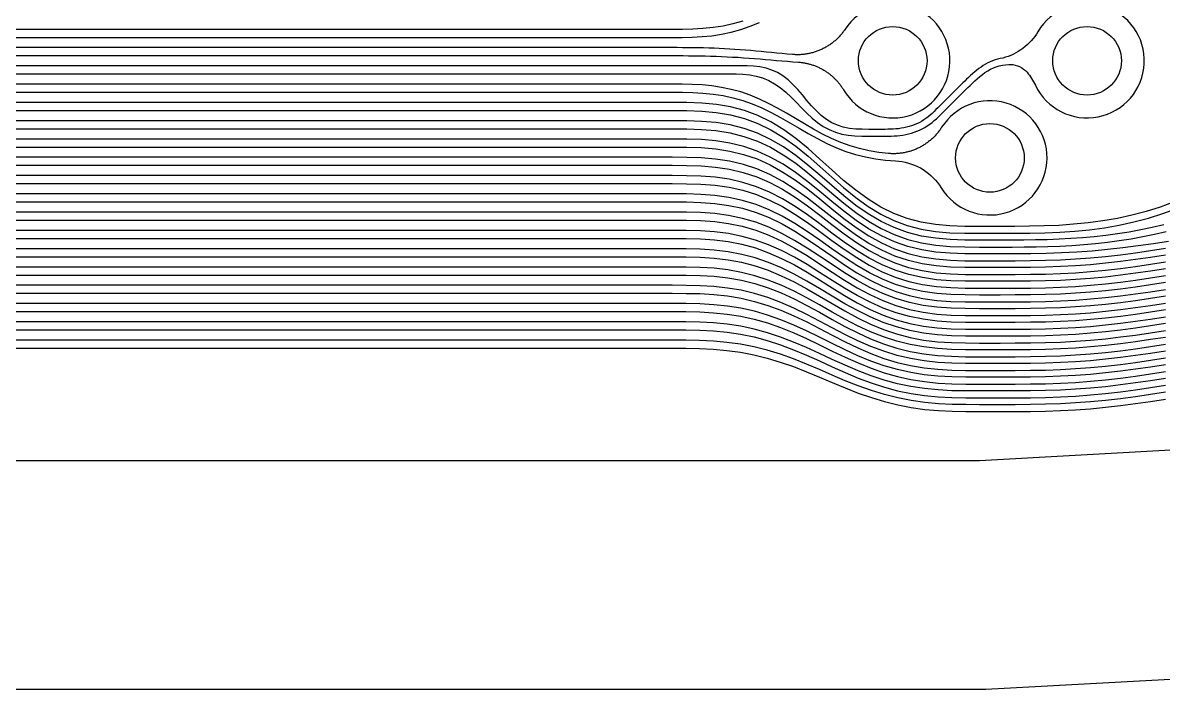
# Model space of a CAD drawing. Header units: millimetres. Extents: x 0 to 20, y 0 to 10.
# Drawn here: x 17.4838 to 17.9826, y 4.8 to 5.0916 of the extents above; entities that cross this region are included whole.
import ezdxf

# ---------------------------------------------------------------- set-up
doc = ezdxf.new("R2010")
doc.units = ezdxf.units.MM
doc.header["$MEASUREMENT"] = 0
for name, color, linetype in [('Etch Layer 1', 10, 'Continuous'), ('Etch Layer 2', 112, 'Continuous'), ('Metal Layer 1', 52, 'Continuous')]:
    doc.layers.add(name, color=color, linetype=linetype)

msp = doc.modelspace()

# ---------------------------------------------------------------- linework, layer by layer
at = {"layer": 'Etch Layer 1'}
for points in [[(12.39068, 4.8), (17.90504, 4.8), (19.07046, 4.86404), (19.28142, 5.075), (19.07046, 5.28596), (17.90504, 5.35), (12.39068, 5.35)], [(12.39, 5.25), (17.90229, 5.25), (19.02679, 5.18821), (19.14, 5.075), (19.02679, 4.96179), (17.90229, 4.9), (12.39, 4.9)]]:
    msp.add_lwpolyline(points, dxfattribs=at)
at = {"layer": 'Etch Layer 2'}
for points in [[(12.39068, 4.8), (17.90504, 4.8), (19.07046, 4.86404), (19.28142, 5.075), (19.07046, 5.28596), (17.90504, 5.35), (12.39068, 5.35)], [(12.39, 5.25), (17.90229, 5.25), (19.02679, 5.18821), (19.14, 5.075), (19.02679, 4.96179), (17.90229, 4.9), (12.39, 4.9)]]:
    msp.add_lwpolyline(points, dxfattribs=at)
for centre in [(17.86429, 5.075), (17.94929, 5.075), (17.90679, 5.0325)]:
    msp.add_circle(centre, 0.015, dxfattribs=at)
at = {"layer": 'Metal Layer 1'}
for points in [[(12.3865, 5.07725), (17.76779, 5.07725), (17.7702, 5.07725), (17.7726, 5.07724), (17.77501, 5.07723), (17.77742, 5.07721), (17.77982, 5.07718), (17.78223, 5.07713), (17.78463, 5.07707), (17.78704, 5.07699), (17.78944, 5.0769), (17.79184, 5.07678), (17.79425, 5.07665), (17.79665, 5.07651), (17.79905, 5.07635), (17.80145, 5.07617), (17.80385, 5.07598), (17.80625, 5.07579), (17.80865, 5.07558), (17.81105, 5.07537), (17.81345, 5.07517), (17.81586, 5.07496), (17.81826, 5.07476), (17.82066, 5.07458), (17.82306, 5.0744), (17.82343, 5.07437), (17.82381, 5.07434), (17.82419, 5.0743), (17.82456, 5.07425), (17.82493, 5.0742), (17.82531, 5.07414), (17.82568, 5.07408), (17.82605, 5.07401), (17.82642, 5.07393), (17.82678, 5.07385), (17.82715, 5.07377), (17.82752, 5.07368), (17.82788, 5.07358), (17.82824, 5.07348), (17.8286, 5.07337), (17.82896, 5.07326), (17.82932, 5.07314), (17.82968, 5.07302), (17.83003, 5.07289), (17.83039, 5.07275), (17.83074, 5.07261), (17.83109, 5.07247), (17.83143, 5.07232), (17.83177, 5.07216), (17.83212, 5.072), (17.83245, 5.07184), (17.83279, 5.07167), (17.83312, 5.07149), (17.83345, 5.07131), (17.83378, 5.07113), (17.83411, 5.07094), (17.83443, 5.07074), (17.83475, 5.07054), (17.83506, 5.07033), (17.83538, 5.07012), (17.83569, 5.06991), (17.83599, 5.06969), (17.8363, 5.06947), (17.8366, 5.06924), (17.8369, 5.069), (17.83719, 5.06877), (17.83748, 5.06853), (17.83776, 5.06828), (17.83804, 5.06803), (17.83832, 5.06778), (17.8386, 5.06752), (17.83886, 5.06726), (17.83913, 5.06699), (17.83939, 5.06672), (17.83965, 5.06645), (17.8399, 5.06617), (17.84015, 5.06589), (17.8404, 5.0656), (17.84064, 5.06531), (17.84087, 5.06502), (17.8411, 5.06472), (17.84133, 5.06442), (17.84156, 5.06412), (17.84177, 5.06381), (17.84199, 5.0635), (17.8422, 5.06319), (17.8424, 5.06287), (17.8426, 5.06255), (17.8428, 5.06223, 3.471581), (17.84346, 5.08882), (17.84322, 5.08847), (17.84298, 5.08813), (17.84274, 5.08779), (17.84249, 5.08746), (17.84223, 5.08713), (17.84197, 5.0868), (17.8417, 5.08648), (17.84143, 5.08616), (17.84115, 5.08585), (17.84086, 5.08554), (17.84058, 5.08524), (17.84028, 5.08494), (17.83998, 5.08465), (17.83968, 5.08436), (17.83937, 5.08408), (17.83906, 5.0838), (17.83874, 5.08353), (17.83842, 5.08326), (17.83809, 5.083), (17.83776, 5.08274), (17.83742, 5.08249), (17.83708, 5.08225), (17.83674, 5.08201), (17.83639, 5.08177), (17.83604, 5.08155), (17.83569, 5.08133), (17.83533, 5.08111), (17.83497, 5.0809), (17.8346, 5.0807), (17.83423, 5.0805), (17.83386, 5.08031), (17.83348, 5.08012), (17.83311, 5.07995), (17.83273, 5.07977), (17.83234, 5.07961), (17.83195, 5.07945), (17.83157, 5.0793), (17.83117, 5.07915), (17.83078, 5.07901), (17.83038, 5.07888), (17.82998, 5.07875), (17.82958, 5.07863), (17.82918, 5.07852), (17.82877, 5.07841), (17.82836, 5.07831), (17.82796, 5.07822), (17.82755, 5.07813), (17.82714, 5.07805), (17.82673, 5.07798), (17.82631, 5.07792), (17.8259, 5.07786), (17.82548, 5.07781), (17.82507, 5.07776), (17.82465, 5.07772), (17.82424, 5.07769), (17.82382, 5.07767), (17.8234, 5.07765), (17.82298, 5.07765), (17.82257, 5.07764), (17.82215, 5.07765), (17.82173, 5.07766), (17.82131, 5.07768), (17.82089, 5.0777), (17.82048, 5.07774), (17.81819, 5.07794), (17.8159, 5.07815), (17.81361, 5.07837), (17.81133, 5.0786), (17.80904, 5.07882), (17.80675, 5.07904), (17.80446, 5.07926), (17.80217, 5.07946), (17.79989, 5.07966), (17.7976, 5.07984), (17.79531, 5.08), (17.79302, 5.08015), (17.79073, 5.08028), (17.78844, 5.0804), (17.78614, 5.08049), (17.78385, 5.08057), (17.78156, 5.08063), (17.77926, 5.08068), (17.77697, 5.08071), (17.77468, 5.08073), (17.77238, 5.08074), (17.77009, 5.08075), (17.76779, 5.08075), (12.3865, 5.08075)], [(12.3865, 5.06925), (17.79279, 5.06925), (17.79582, 5.06923), (17.79881, 5.06912), (17.80175, 5.06883), (17.80461, 5.0683), (17.80738, 5.0675), (17.81006, 5.06639), (17.81264, 5.06497), (17.81513, 5.06327), (17.81753, 5.0613), (17.81986, 5.05912), (17.82215, 5.05681), (17.82443, 5.05444), (17.82672, 5.05213), (17.82905, 5.04995), (17.83145, 5.04798), (17.83394, 5.04627), (17.83652, 5.04486), (17.8392, 5.04375), (17.84197, 5.04295), (17.84483, 5.04242), (17.84777, 5.04213), (17.85076, 5.04202), (17.85379, 5.042), (17.85979, 5.042), (17.86106, 5.042), (17.86234, 5.04201), (17.86362, 5.04204), (17.86489, 5.0421), (17.86617, 5.04218), (17.86744, 5.04231), (17.86871, 5.04248), (17.86997, 5.0427), (17.87123, 5.04298), (17.87247, 5.0433), (17.87369, 5.04369), (17.8749, 5.04413), (17.87607, 5.04464), (17.87722, 5.0452), (17.87833, 5.04582), (17.87941, 5.0465), (17.88046, 5.04722), (17.88147, 5.04799), (17.88246, 5.04881), (17.88341, 5.04966), (17.88434, 5.05053), (17.88526, 5.05143), (17.88617, 5.05233), (17.89217, 5.05833), (17.89314, 5.05931), (17.89412, 5.06028), (17.8951, 5.06127), (17.89609, 5.06226), (17.8971, 5.06325), (17.89811, 5.06424), (17.89914, 5.06523), (17.9002, 5.06621), (17.90127, 5.06717), (17.90237, 5.0681), (17.90349, 5.06899), (17.90464, 5.06982), (17.90583, 5.07058), (17.90705, 5.07126), (17.9083, 5.07185), (17.90958, 5.07234), (17.9109, 5.07274), (17.91224, 5.07304), (17.91361, 5.07325), (17.91501, 5.07339), (17.91585, 5.07344, -0.207973), (17.92303, 5.06996, -0.067365), (17.92668, 5.06433, 4.025007), (17.92776, 5.08771), (17.92711, 5.08667), (17.92641, 5.08566), (17.92566, 5.08469), (17.92486, 5.08375), (17.92402, 5.08286), (17.92314, 5.082), (17.92221, 5.08119), (17.92125, 5.08043), (17.92025, 5.07972), (17.91922, 5.07906), (17.91815, 5.07844), (17.91706, 5.07789), (17.91594, 5.07738), (17.91479, 5.07693), (17.91363, 5.07654), (17.91245, 5.0762), (17.91125, 5.07593), (17.91014, 5.07567), (17.90905, 5.07536), (17.90798, 5.07498), (17.90693, 5.07455), (17.9059, 5.07405), (17.90489, 5.07351), (17.9039, 5.07291), (17.90293, 5.07226), (17.90198, 5.07157), (17.90104, 5.07085), (17.90013, 5.0701), (17.89923, 5.06933), (17.89834, 5.06854), (17.89747, 5.06774), (17.89661, 5.06694), (17.89576, 5.06612), (17.89493, 5.06531), (17.8941, 5.06449), (17.89328, 5.06368), (17.89247, 5.06287), (17.89166, 5.06206), (17.89085, 5.06126), (17.89005, 5.06045), (17.88405, 5.05445), (17.88321, 5.05362), (17.88237, 5.0528), (17.88151, 5.05199), (17.88063, 5.05121), (17.87973, 5.05047), (17.8788, 5.04976), (17.87784, 5.04909), (17.87684, 5.04848), (17.87582, 5.04791), (17.87476, 5.0474), (17.87368, 5.04694), (17.87257, 5.04653), (17.87145, 5.04618), (17.8703, 5.04588), (17.86915, 5.04564), (17.86799, 5.04544), (17.86682, 5.04528), (17.86565, 5.04517), (17.86448, 5.04509), (17.8633, 5.04504), (17.86213, 5.04501), (17.86096, 5.045), (17.85979, 5.045), (17.85379, 5.045), (17.85094, 5.04502), (17.84812, 5.04513), (17.84536, 5.04543), (17.84269, 5.04596), (17.84012, 5.04678), (17.83766, 5.04791), (17.83531, 5.04935), (17.83306, 5.05109), (17.83091, 5.0531), (17.82883, 5.05531), (17.8268, 5.05767), (17.82478, 5.06008), (17.82275, 5.06244), (17.82067, 5.06465), (17.81852, 5.06666), (17.81627, 5.0684), (17.81392, 5.06984), (17.81146, 5.07096), (17.80889, 5.07178), (17.80622, 5.07232), (17.80346, 5.07262), (17.80064, 5.07273), (17.79779, 5.07275), (12.3865, 5.07275)], [(12.3865, 5.06125), (17.76779, 5.06125), (17.7723, 5.06124), (17.7768, 5.06114), (17.78127, 5.0609), (17.7857, 5.06046), (17.79008, 5.05978), (17.7944, 5.05884), (17.79867, 5.05762), (17.80289, 5.05612), (17.80704, 5.05436), (17.81116, 5.05237), (17.81523, 5.0502), (17.81928, 5.04789), (17.82331, 5.04552), (17.82735, 5.04318), (17.83141, 5.04093), (17.8355, 5.03884), (17.83963, 5.03697), (17.84382, 5.03534), (17.84806, 5.03398), (17.85236, 5.0329), (17.85671, 5.03209), (17.86111, 5.03154), (17.86556, 5.0312), (17.86698, 5.03109), (17.86838, 5.03089), (17.86978, 5.03062), (17.87115, 5.03026), (17.8725, 5.02983), (17.87383, 5.02933), (17.87512, 5.02875), (17.87638, 5.02809), (17.8776, 5.02737), (17.87878, 5.02658), (17.87991, 5.02572), (17.88099, 5.0248), (17.88201, 5.02382), (17.88298, 5.02278), (17.88389, 5.02169), (17.88474, 5.02055), (17.88552, 5.01937, 3.479799), (17.88569, 5.04591), (17.88546, 5.04556), (17.88522, 5.0452), (17.88498, 5.04485), (17.88473, 5.04451), (17.88448, 5.04417), (17.88422, 5.04383), (17.88395, 5.0435), (17.88368, 5.04317), (17.8834, 5.04285), (17.88312, 5.04254), (17.88283, 5.04222), (17.88254, 5.04192), (17.88224, 5.04161), (17.88193, 5.04132), (17.88163, 5.04102), (17.88131, 5.04074), (17.88099, 5.04046), (17.88067, 5.04018), (17.88034, 5.03991), (17.88001, 5.03964), (17.87967, 5.03938), (17.87933, 5.03913), (17.87898, 5.03888), (17.87863, 5.03864), (17.87828, 5.0384), (17.87792, 5.03817), (17.87756, 5.03795), (17.87719, 5.03773), (17.87682, 5.03752), (17.87645, 5.03732), (17.87608, 5.03712), (17.8757, 5.03693), (17.87532, 5.03674), (17.87493, 5.03656), (17.87454, 5.03639), (17.87415, 5.03623), (17.87376, 5.03607), (17.87336, 5.03591), (17.87296, 5.03577), (17.87256, 5.03563), (17.87215, 5.0355), (17.87174, 5.03537), (17.87133, 5.03525), (17.87092, 5.03514), (17.87051, 5.03504), (17.8701, 5.03494), (17.86968, 5.03485), (17.86927, 5.03477), (17.86885, 5.03469), (17.86843, 5.03462), (17.86801, 5.03456), (17.86759, 5.03451), (17.86717, 5.03446), (17.86674, 5.03442), (17.86632, 5.03439), (17.8659, 5.03436), (17.86547, 5.03434), (17.86505, 5.03433), (17.86462, 5.03433), (17.8642, 5.03433), (17.86377, 5.03434), (17.86335, 5.03436), (17.86292, 5.03438), (17.8625, 5.03442), (17.8582, 5.03489), (17.85396, 5.03559), (17.84977, 5.03655), (17.84563, 5.03777), (17.84155, 5.03926), (17.83752, 5.041), (17.83353, 5.04296), (17.82958, 5.0451), (17.82566, 5.04736), (17.82175, 5.0497), (17.81784, 5.05202), (17.81392, 5.05426), (17.80996, 5.05635), (17.80596, 5.05825), (17.80192, 5.05992), (17.79782, 5.06134), (17.79367, 5.06249), (17.78946, 5.06338), (17.7852, 5.06401), (17.7809, 5.06443), (17.77655, 5.06465), (17.77218, 5.06474), (17.76779, 5.06475), (12.3865, 5.06475)]]:
    msp.add_lwpolyline(points, format="xyb", dxfattribs=at)
for points in [[(17.79867, 5.09238), (17.7944, 5.09116), (17.79008, 5.09022), (17.7857, 5.08954), (17.78127, 5.0891), (17.7768, 5.08886), (17.7723, 5.08876), (17.76779, 5.08875), (12.3865, 5.08875)], [(12.3865, 5.08525), (17.76779, 5.08525), (17.77218, 5.08526), (17.77655, 5.08535), (17.7809, 5.08557), (17.7852, 5.08599), (17.78946, 5.08662), (17.79367, 5.08751), (17.79782, 5.08866), (17.80192, 5.09008), (17.80596, 5.09175)], [(17.98731, 5.01322), (17.98126, 5.01099), (17.9751, 5.00905), (17.96885, 5.0074), (17.96254, 5.00603), (17.95618, 5.00492), (17.94979, 5.00406), (17.94338, 5.00343), (17.93696, 5.00298), (17.93054, 5.00271), (17.92412, 5.00256), (17.9177, 5.00251), (17.91129, 5.0025), (17.90229, 5.0025), (17.89577, 5.00253), (17.8893, 5.00276), (17.88293, 5.00334), (17.8767, 5.00439), (17.87063, 5.00599), (17.86474, 5.00819), (17.85903, 5.01101), (17.85348, 5.01441), (17.84809, 5.01833), (17.84281, 5.02266), (17.83762, 5.02727), (17.83246, 5.03198), (17.82727, 5.03659), (17.82199, 5.04092), (17.8166, 5.04484), (17.81105, 5.04824), (17.80534, 5.05105), (17.79945, 5.05326), (17.79338, 5.05486), (17.78715, 5.05591), (17.78078, 5.05649), (17.77431, 5.05672), (17.76779, 5.05675), (12.3865, 5.05675)], [(12.3865, 5.05325), (17.76779, 5.05325), (17.7743, 5.05322), (17.78076, 5.05299), (17.78712, 5.05242), (17.79334, 5.05138), (17.7994, 5.04979), (17.8053, 5.04761), (17.81101, 5.04482), (17.81656, 5.04145), (17.82196, 5.03757), (17.82725, 5.03327), (17.83245, 5.02871), (17.83763, 5.02404), (17.84283, 5.01948), (17.84812, 5.01518), (17.85352, 5.0113), (17.85907, 5.00793), (17.86478, 5.00514), (17.87068, 5.00296), (17.87674, 5.00137), (17.88296, 5.00033), (17.88932, 4.99976), (17.89578, 4.99953), (17.90229, 4.9995), (17.91129, 4.9995), (17.91781, 4.99951), (17.92432, 4.99956), (17.93085, 4.99971), (17.93737, 4.99999), (17.9439, 5.00044), (17.95041, 5.00109), (17.9569, 5.00197), (17.96336, 5.00309), (17.96977, 5.00449), (17.97612, 5.00617), (17.98238, 5.00814), (17.98853, 5.01042)], [(17.98281, 5.00314), (17.97779, 5.00199), (17.97275, 5.00096), (17.96769, 5.00004), (17.96261, 4.99924), (17.95751, 4.99856), (17.9524, 4.99798), (17.94729, 4.99752), (17.94216, 4.99716), (17.93702, 4.99689), (17.93188, 4.99671), (17.92674, 4.99659), (17.92159, 4.99653), (17.91644, 4.9965), (17.91129, 4.9965), (17.90229, 4.9965), (17.89581, 4.99653), (17.88939, 4.99675), (17.88306, 4.99731), (17.87685, 4.99832), (17.8708, 4.99986), (17.86491, 5.00198), (17.85919, 5.0047), (17.85362, 5.00797), (17.8482, 5.01174), (17.84288, 5.01592), (17.83765, 5.02036), (17.83243, 5.02489), (17.8272, 5.02933), (17.82188, 5.0335), (17.81646, 5.03728), (17.81089, 5.04055), (17.80517, 5.04326), (17.79928, 5.04539), (17.79323, 5.04693), (17.78702, 5.04794), (17.78069, 5.0485), (17.77427, 5.04872), (17.76779, 5.04875), (12.3865, 5.04875)], [(12.3865, 5.04525), (17.76779, 5.04525), (17.77426, 5.04522), (17.78067, 5.045), (17.78699, 5.04445), (17.79319, 5.04345), (17.79924, 5.04192), (17.80512, 5.03982), (17.81085, 5.03713), (17.81642, 5.03389), (17.82186, 5.03015), (17.82718, 5.02602), (17.83243, 5.02162), (17.83765, 5.01713), (17.8429, 5.01273), (17.84822, 5.0086), (17.85366, 5.00486), (17.85923, 5.00162), (17.86496, 4.99893), (17.87084, 4.99683), (17.87689, 4.9953), (17.88309, 4.9943), (17.88941, 4.99375), (17.89582, 4.99353), (17.90229, 4.9935), (17.91129, 4.9935), (17.91651, 4.9935), (17.92174, 4.99353), (17.92696, 4.99359), (17.93218, 4.99371), (17.93739, 4.9939), (17.9426, 4.99418), (17.9478, 4.99455), (17.953, 4.99502), (17.95818, 4.9956), (17.96334, 4.9963), (17.9685, 4.99712), (17.97363, 4.99806), (17.97874, 4.99911), (17.98383, 5.00028)], [(17.98496, 4.99598), (17.97829, 4.99496), (17.97162, 4.994), (17.96494, 4.99313), (17.95826, 4.99238), (17.95157, 4.99176), (17.94488, 4.99127), (17.93817, 4.99092), (17.93146, 4.99068), (17.92474, 4.99056), (17.91802, 4.99051), (17.91129, 4.9905), (17.90229, 4.9905), (17.89586, 4.99053), (17.88948, 4.99074), (17.88318, 4.99128), (17.877, 4.99225), (17.87097, 4.99373), (17.86508, 4.99577), (17.85935, 4.99838), (17.85376, 5.00153), (17.8483, 5.00516), (17.84295, 5.00917), (17.83767, 5.01344), (17.83241, 5.01781), (17.82713, 5.02207), (17.82178, 5.02609), (17.81632, 5.02972), (17.81073, 5.03287), (17.805, 5.03547), (17.79911, 5.03752), (17.79308, 5.039), (17.7869, 5.03997), (17.7806, 5.04051), (17.77422, 5.04072), (17.76779, 5.04075), (12.3865, 5.04075)], [(12.3865, 5.03725), (17.76779, 5.03725), (17.77421, 5.03722), (17.78058, 5.03701), (17.78687, 5.03648), (17.79304, 5.03552), (17.79907, 5.03405), (17.80496, 5.03203), (17.81069, 5.02944), (17.81629, 5.02633), (17.82175, 5.02273), (17.82711, 5.01876), (17.83241, 5.01453), (17.83767, 5.01022), (17.84297, 5.00599), (17.84833, 5.00201), (17.85379, 4.99842), (17.85939, 4.9953), (17.86512, 4.99272), (17.87101, 4.9907), (17.87704, 4.98923), (17.88321, 4.98827), (17.8895, 4.98774), (17.89587, 4.98753), (17.90229, 4.9875), (17.91129, 4.9875), (17.91789, 4.98751), (17.92448, 4.98756), (17.93107, 4.98768), (17.93765, 4.98792), (17.94423, 4.98827), (17.95079, 4.98876), (17.95735, 4.98938), (17.9639, 4.99013), (17.97045, 4.991), (17.97699, 4.99196), (17.98352, 4.99298)], [(17.98352, 4.98998), (17.97699, 4.98896), (17.97045, 4.988), (17.9639, 4.98713), (17.95735, 4.98638), (17.95079, 4.98576), (17.94423, 4.98527), (17.93765, 4.98492), (17.93107, 4.98468), (17.92448, 4.98456), (17.91789, 4.98451), (17.91129, 4.9845), (17.90229, 4.9845), (17.8959, 4.98453), (17.88956, 4.98473), (17.8833, 4.98524), (17.87715, 4.98618), (17.87112, 4.9876), (17.86524, 4.98956), (17.8595, 4.99207), (17.85389, 4.99509), (17.84841, 4.99858), (17.84302, 5.00243), (17.83769, 5.00653), (17.83239, 5.01072), (17.82706, 5.01482), (17.82167, 5.01867), (17.81619, 5.02216), (17.81058, 5.02518), (17.80484, 5.02768), (17.79896, 5.02965), (17.79293, 5.03107), (17.78678, 5.032), (17.78052, 5.03252), (17.77418, 5.03272), (17.76779, 5.03275), (12.3865, 5.03275)], [(12.3865, 5.02925), (17.76779, 5.02925), (17.77417, 5.02922), (17.7805, 5.02902), (17.78675, 5.02851), (17.7929, 5.02759), (17.79892, 5.02618), (17.8048, 5.02424), (17.81054, 5.02176), (17.81615, 5.01877), (17.82165, 5.01532), (17.82705, 5.0115), (17.83238, 5.00745), (17.8377, 5.0033), (17.84303, 4.99925), (17.84843, 4.99543), (17.85392, 4.99198), (17.85954, 4.98899), (17.86528, 4.98651), (17.87116, 4.98457), (17.87718, 4.98316), (17.88333, 4.98224), (17.88958, 4.98173), (17.89591, 4.98153), (17.90229, 4.9815), (17.91129, 4.9815), (17.91789, 4.98151), (17.92448, 4.98156), (17.93107, 4.98168), (17.93765, 4.98192), (17.94423, 4.98227), (17.95079, 4.98276), (17.95735, 4.98338), (17.9639, 4.98413), (17.97045, 4.985), (17.97699, 4.98596), (17.98352, 4.98698)], [(17.98352, 4.98398), (17.97699, 4.98296), (17.97045, 4.982), (17.9639, 4.98113), (17.95735, 4.98038), (17.95079, 4.97976), (17.94423, 4.97927), (17.93765, 4.97892), (17.93107, 4.97868), (17.92448, 4.97856), (17.91789, 4.97851), (17.91129, 4.9785), (17.90229, 4.9785), (17.89595, 4.97853), (17.88964, 4.97872), (17.88341, 4.97921), (17.87729, 4.98011), (17.87128, 4.98147), (17.8654, 4.98335), (17.85965, 4.98576), (17.85402, 4.98865), (17.84851, 4.99199), (17.84308, 4.99569), (17.83771, 4.99962), (17.83237, 5.00363), (17.827, 5.00756), (17.82157, 5.01126), (17.81606, 5.0146), (17.81043, 5.01749), (17.80468, 5.01989), (17.7988, 5.02177), (17.79279, 5.02314), (17.78667, 5.02404), (17.78044, 5.02453), (17.77413, 5.02472), (17.76779, 5.02475), (12.3865, 5.02475)], [(12.3865, 5.02125), (17.76779, 5.02125), (17.77412, 5.02122), (17.78042, 5.02103), (17.78664, 5.02054), (17.79276, 5.01966), (17.79877, 5.01831), (17.80465, 5.01645), (17.8104, 5.01407), (17.81603, 5.0112), (17.82155, 5.0079), (17.82698, 5.00425), (17.83236, 5.00036), (17.83772, 4.99639), (17.84309, 4.9925), (17.84853, 4.98885), (17.85405, 4.98554), (17.85968, 4.98268), (17.86543, 4.9803), (17.87131, 4.97844), (17.87732, 4.97709), (17.88344, 4.97621), (17.88966, 4.97572), (17.89596, 4.97553), (17.90229, 4.9755), (17.91129, 4.9755), (17.91789, 4.97551), (17.92448, 4.97556), (17.93107, 4.97568), (17.93765, 4.97592), (17.94423, 4.97627), (17.95079, 4.97676), (17.95735, 4.97738), (17.9639, 4.97813), (17.97045, 4.979), (17.97699, 4.97996), (17.98352, 4.98098)], [(17.98352, 4.97798), (17.97699, 4.97696), (17.97045, 4.976), (17.9639, 4.97513), (17.95735, 4.97438), (17.95079, 4.97376), (17.94423, 4.97327), (17.93765, 4.97292), (17.93107, 4.97268), (17.92448, 4.97256), (17.91789, 4.97251), (17.91129, 4.9725), (17.90229, 4.9725), (17.89599, 4.97253), (17.88972, 4.97271), (17.88352, 4.97318), (17.87742, 4.97404), (17.87142, 4.97535), (17.86554, 4.97714), (17.85979, 4.97944), (17.85414, 4.98221), (17.8486, 4.98541), (17.84314, 4.98894), (17.83773, 4.9927), (17.83235, 4.99654), (17.82694, 5.0003), (17.82148, 5.00384), (17.81594, 5.00703), (17.81029, 5.00981), (17.80454, 5.0121), (17.79866, 5.0139), (17.79266, 5.01521), (17.78656, 5.01607), (17.78036, 5.01654), (17.77409, 5.01672), (17.76779, 5.01675), (12.3865, 5.01675)], [(12.3865, 5.01325), (17.76779, 5.01325), (17.77408, 5.01322), (17.78034, 5.01304), (17.78653, 5.01257), (17.79263, 5.01173), (17.79862, 5.01044), (17.8045, 5.00866), (17.81026, 5.00639), (17.81591, 5.00364), (17.82146, 5.00048), (17.82693, 4.99699), (17.83234, 4.99327), (17.83774, 4.98948), (17.84315, 4.98576), (17.84862, 4.98226), (17.85417, 4.97911), (17.85982, 4.97636), (17.86558, 4.97409), (17.87146, 4.97231), (17.87745, 4.97102), (17.88355, 4.97017), (17.88974, 4.96971), (17.896, 4.96953), (17.90229, 4.9695), (17.91129, 4.9695), (17.91789, 4.96951), (17.92448, 4.96956), (17.93107, 4.96968), (17.93765, 4.96992), (17.94423, 4.97027), (17.95079, 4.97076), (17.95735, 4.97138), (17.9639, 4.97213), (17.97045, 4.973), (17.97699, 4.97396), (17.98352, 4.97498)], [(17.98352, 4.97198), (17.97699, 4.97096), (17.97045, 4.97), (17.9639, 4.96913), (17.95735, 4.96838), (17.95079, 4.96776), (17.94423, 4.96727), (17.93765, 4.96692), (17.93107, 4.96668), (17.92448, 4.96656), (17.91789, 4.96651), (17.91129, 4.9665), (17.90229, 4.9665), (17.89603, 4.96653), (17.8898, 4.9667), (17.88363, 4.96715), (17.87755, 4.96797), (17.87156, 4.96922), (17.86569, 4.97093), (17.85992, 4.97313), (17.85426, 4.97578), (17.84869, 4.97883), (17.8432, 4.9822), (17.83775, 4.98579), (17.83233, 4.98946), (17.82688, 4.99305), (17.82139, 4.99642), (17.81582, 4.99947), (17.81016, 5.00212), (17.80439, 5.00431), (17.79852, 5.00603), (17.79253, 5.00728), (17.78645, 5.0081), (17.78028, 5.00855), (17.77405, 5.00872), (17.76779, 5.00875), (12.3865, 5.00875)], [(12.3865, 5.00525), (17.76779, 5.00525), (17.77404, 5.00522), (17.78027, 5.00505), (17.78643, 5.00461), (17.7925, 5.0038), (17.79848, 5.00256), (17.80436, 5.00087), (17.81012, 4.9987), (17.81579, 4.99608), (17.82137, 4.99307), (17.82687, 4.98973), (17.83232, 4.98619), (17.83776, 4.98256), (17.84321, 4.97902), (17.84871, 4.97568), (17.85429, 4.97267), (17.85995, 4.97005), (17.86572, 4.96788), (17.8716, 4.96619), (17.87758, 4.96495), (17.88365, 4.96414), (17.88981, 4.9637), (17.89604, 4.96353), (17.90229, 4.9635), (17.91129, 4.9635), (17.91789, 4.96351), (17.92448, 4.96356), (17.93107, 4.96368), (17.93765, 4.96392), (17.94423, 4.96427), (17.95079, 4.96476), (17.95735, 4.96538), (17.9639, 4.96613), (17.97045, 4.967), (17.97699, 4.96796), (17.98352, 4.96898)], [(17.98352, 4.96598), (17.97699, 4.96496), (17.97045, 4.964), (17.9639, 4.96313), (17.95735, 4.96238), (17.95079, 4.96176), (17.94423, 4.96127), (17.93765, 4.96092), (17.93107, 4.96068), (17.92448, 4.96056), (17.91789, 4.96051), (17.91129, 4.9605), (17.90229, 4.9605), (17.89606, 4.96052), (17.88987, 4.96069), (17.88373, 4.96112), (17.87767, 4.9619), (17.8717, 4.96309), (17.86582, 4.96472), (17.86005, 4.96681), (17.85437, 4.96934), (17.84878, 4.97224), (17.84325, 4.97546), (17.83777, 4.97888), (17.83231, 4.98237), (17.82683, 4.98579), (17.8213, 4.98901), (17.81571, 4.99191), (17.81003, 4.99443), (17.80425, 4.99652), (17.79838, 4.99816), (17.79241, 4.99935), (17.78635, 5.00013), (17.78021, 5.00056), (17.77402, 5.00072), (17.76779, 5.00075), (12.3865, 5.00075)], [(12.3865, 4.99725), (17.76779, 4.99725), (17.77401, 4.99722), (17.78019, 4.99706), (17.78633, 4.99664), (17.79238, 4.99587), (17.79835, 4.99469), (17.80422, 4.99308), (17.81, 4.99101), (17.81568, 4.98852), (17.82128, 4.98565), (17.82681, 4.98248), (17.8323, 4.9791), (17.83778, 4.97565), (17.84327, 4.97227), (17.8488, 4.9691), (17.8544, 4.96623), (17.86008, 4.96374), (17.86586, 4.96167), (17.87173, 4.96006), (17.8777, 4.95888), (17.88375, 4.95811), (17.88989, 4.95769), (17.89607, 4.95752), (17.90229, 4.9575), (17.91129, 4.9575), (17.91789, 4.95751), (17.92448, 4.95756), (17.93107, 4.95768), (17.93765, 4.95792), (17.94423, 4.95827), (17.95079, 4.95876), (17.95735, 4.95938), (17.9639, 4.96013), (17.97045, 4.961), (17.97699, 4.96196), (17.98352, 4.96298)], [(17.98352, 4.95998), (17.97699, 4.95896), (17.97045, 4.958), (17.9639, 4.95713), (17.95735, 4.95638), (17.95079, 4.95576), (17.94423, 4.95527), (17.93765, 4.95492), (17.93107, 4.95468), (17.92448, 4.95456), (17.91789, 4.95451), (17.91129, 4.9545), (17.90229, 4.9545), (17.8961, 4.95452), (17.88994, 4.95468), (17.88383, 4.95509), (17.87779, 4.95583), (17.87183, 4.95696), (17.86596, 4.95851), (17.86018, 4.9605), (17.85448, 4.9629), (17.84886, 4.96566), (17.84331, 4.96871), (17.83779, 4.97196), (17.83229, 4.97528), (17.82677, 4.97853), (17.82122, 4.98159), (17.8156, 4.98435), (17.8099, 4.98675), (17.80412, 4.98873), (17.79825, 4.99029), (17.79229, 4.99142), (17.78625, 4.99216), (17.78014, 4.99257), (17.77398, 4.99273), (17.76779, 4.99275), (12.3865, 4.99275)], [(12.3865, 4.98925), (17.76779, 4.98925), (17.77397, 4.98923), (17.78013, 4.98907), (17.78623, 4.98867), (17.79227, 4.98794), (17.79822, 4.98682), (17.80409, 4.98529), (17.80987, 4.98333), (17.81557, 4.98096), (17.8212, 4.97824), (17.82676, 4.97522), (17.83228, 4.97201), (17.83779, 4.96874), (17.84332, 4.96553), (17.84888, 4.96251), (17.85451, 4.95979), (17.86021, 4.95742), (17.86599, 4.95546), (17.87186, 4.95393), (17.87781, 4.95281), (17.88385, 4.95208), (17.88995, 4.95168), (17.89611, 4.95152), (17.90229, 4.9515), (17.91129, 4.9515), (17.91789, 4.95151), (17.92448, 4.95156), (17.93107, 4.95168), (17.93765, 4.95192), (17.94423, 4.95227), (17.95079, 4.95276), (17.95735, 4.95338), (17.9639, 4.95413), (17.97045, 4.955), (17.97699, 4.95596), (17.98352, 4.95698)], [(17.98352, 4.95398), (17.97699, 4.95296), (17.97045, 4.952), (17.9639, 4.95113), (17.95735, 4.95038), (17.95079, 4.94976), (17.94423, 4.94927), (17.93765, 4.94892), (17.93107, 4.94868), (17.92448, 4.94856), (17.91789, 4.94851), (17.91129, 4.9485), (17.90229, 4.9485), (17.89613, 4.94852), (17.89, 4.94867), (17.88392, 4.94906), (17.8779, 4.94976), (17.87195, 4.95083), (17.86608, 4.9523), (17.86029, 4.95419), (17.85458, 4.95646), (17.84894, 4.95908), (17.84336, 4.96197), (17.83781, 4.96505), (17.83227, 4.9682), (17.82672, 4.97128), (17.82114, 4.97417), (17.8155, 4.97679), (17.80979, 4.97906), (17.804, 4.98094), (17.79813, 4.98242), (17.79218, 4.98349), (17.78616, 4.98419), (17.78008, 4.98458), (17.77395, 4.98473), (17.76779, 4.98475), (12.3865, 4.98475)], [(12.3865, 4.98125), (17.76779, 4.98125), (17.77394, 4.98123), (17.78006, 4.98108), (17.78614, 4.9807), (17.79216, 4.98001), (17.7981, 4.97895), (17.80397, 4.9775), (17.80976, 4.97564), (17.81547, 4.9734), (17.82112, 4.97082), (17.82671, 4.96796), (17.83227, 4.96493), (17.83781, 4.96182), (17.84337, 4.95879), (17.84896, 4.95593), (17.85461, 4.95335), (17.86032, 4.95111), (17.86611, 4.94925), (17.87198, 4.9478), (17.87792, 4.94674), (17.88394, 4.94605), (17.89002, 4.94567), (17.89614, 4.94552), (17.90229, 4.9455), (17.91129, 4.9455), (17.91789, 4.94551), (17.92448, 4.94556), (17.93107, 4.94568), (17.93765, 4.94592), (17.94423, 4.94627), (17.95079, 4.94676), (17.95735, 4.94738), (17.9639, 4.94813), (17.97045, 4.949), (17.97699, 4.94996), (17.98352, 4.95098)], [(17.98352, 4.94798), (17.97699, 4.94696), (17.97045, 4.946), (17.9639, 4.94513), (17.95735, 4.94438), (17.95079, 4.94376), (17.94423, 4.94327), (17.93765, 4.94292), (17.93107, 4.94268), (17.92448, 4.94256), (17.91789, 4.94251), (17.91129, 4.9425), (17.90229, 4.9425), (17.89617, 4.94252), (17.89007, 4.94266), (17.88401, 4.94303), (17.878, 4.94369), (17.87207, 4.9447), (17.8662, 4.94609), (17.86041, 4.94787), (17.85468, 4.95002), (17.84902, 4.95249), (17.84341, 4.95523), (17.83782, 4.95814), (17.83226, 4.96111), (17.82667, 4.96402), (17.82106, 4.96676), (17.8154, 4.96923), (17.80967, 4.97138), (17.80388, 4.97315), (17.79801, 4.97455), (17.79208, 4.97556), (17.78607, 4.97622), (17.78001, 4.97659), (17.77391, 4.97673), (17.76779, 4.97675), (12.3865, 4.97675)], [(12.3865, 4.97325), (17.76779, 4.97325), (17.77391, 4.97323), (17.78, 4.97309), (17.78605, 4.97273), (17.79205, 4.97208), (17.79799, 4.97108), (17.80385, 4.96971), (17.80965, 4.96795), (17.81537, 4.96584), (17.82104, 4.9634), (17.82666, 4.96071), (17.83225, 4.95784), (17.83783, 4.95491), (17.84342, 4.95204), (17.84904, 4.94935), (17.8547, 4.94691), (17.86043, 4.94479), (17.86623, 4.94304), (17.87209, 4.94167), (17.87803, 4.94067), (17.88403, 4.94002), (17.89008, 4.93966), (17.89617, 4.93952), (17.90229, 4.9395), (17.91129, 4.9395), (17.91789, 4.93951), (17.92448, 4.93956), (17.93107, 4.93968), (17.93765, 4.93992), (17.94423, 4.94027), (17.95079, 4.94076), (17.95735, 4.94138), (17.9639, 4.94213), (17.97045, 4.943), (17.97699, 4.94396), (17.98352, 4.94498)], [(17.98352, 4.94198), (17.97699, 4.94096), (17.97045, 4.94), (17.9639, 4.93913), (17.95735, 4.93838), (17.95079, 4.93776), (17.94423, 4.93727), (17.93765, 4.93692), (17.93107, 4.93668), (17.92448, 4.93656), (17.91789, 4.93651), (17.91129, 4.9365), (17.90229, 4.9365), (17.8962, 4.93652), (17.89012, 4.93665), (17.88409, 4.937), (17.8781, 4.93762), (17.87218, 4.93857), (17.86631, 4.93988), (17.86051, 4.94156), (17.85477, 4.94358), (17.84909, 4.94591), (17.84345, 4.94848), (17.83784, 4.95122), (17.83224, 4.95402), (17.82663, 4.95676), (17.82099, 4.95934), (17.81531, 4.96167), (17.80957, 4.96369), (17.80377, 4.96536), (17.7979, 4.96668), (17.79198, 4.96763), (17.78599, 4.96825), (17.77996, 4.96859), (17.77388, 4.96873), (17.76779, 4.96875), (12.3865, 4.96875)], [(12.3865, 4.96525), (17.76779, 4.96525), (17.77388, 4.96523), (17.77994, 4.9651), (17.78597, 4.96476), (17.79195, 4.96415), (17.79788, 4.96321), (17.80374, 4.96192), (17.80954, 4.96027), (17.81528, 4.95828), (17.82097, 4.95599), (17.82662, 4.95345), (17.83224, 4.95075), (17.83784, 4.948), (17.84346, 4.9453), (17.84911, 4.94276), (17.8548, 4.94047), (17.86054, 4.93848), (17.86634, 4.93683), (17.8722, 4.93554), (17.87813, 4.9346), (17.88411, 4.93399), (17.89014, 4.93365), (17.8962, 4.93352), (17.90229, 4.9335), (17.91129, 4.9335), (17.91789, 4.93351), (17.92448, 4.93356), (17.93107, 4.93368), (17.93765, 4.93392), (17.94423, 4.93427), (17.95079, 4.93476), (17.95735, 4.93538), (17.9639, 4.93613), (17.97045, 4.937), (17.97699, 4.93796), (17.98352, 4.93898)], [(17.98352, 4.93598), (17.97699, 4.93496), (17.97045, 4.934), (17.9639, 4.93313), (17.95735, 4.93238), (17.95079, 4.93176), (17.94423, 4.93127), (17.93765, 4.93092), (17.93107, 4.93068), (17.92448, 4.93056), (17.91789, 4.93051), (17.91129, 4.9305), (17.90229, 4.9305), (17.89623, 4.93052), (17.89018, 4.93064), (17.88417, 4.93097), (17.8782, 4.93155), (17.87228, 4.93245), (17.86642, 4.93368), (17.86061, 4.93525), (17.85486, 4.93714), (17.84916, 4.93933), (17.84349, 4.94174), (17.83785, 4.94431), (17.83223, 4.94694), (17.82659, 4.94951), (17.82092, 4.95192), (17.81522, 4.95411), (17.80947, 4.956), (17.80366, 4.95757), (17.7978, 4.9588), (17.79188, 4.9597), (17.78591, 4.96028), (17.7799, 4.9606), (17.77385, 4.96073), (17.76779, 4.96075), (12.3865, 4.96075)], [(12.3865, 4.95725), (17.76779, 4.95725), (17.77385, 4.95723), (17.77989, 4.95711), (17.78589, 4.95679), (17.79186, 4.95622), (17.79778, 4.95534), (17.80364, 4.95413), (17.80944, 4.95258), (17.8152, 4.95072), (17.82091, 4.94857), (17.82658, 4.94619), (17.83222, 4.94367), (17.83786, 4.94108), (17.8435, 4.93856), (17.84917, 4.93618), (17.85488, 4.93403), (17.86064, 4.93217), (17.86644, 4.93062), (17.8723, 4.92941), (17.87822, 4.92853), (17.88419, 4.92796), (17.89019, 4.92764), (17.89623, 4.92752), (17.90229, 4.9275), (17.91129, 4.9275), (17.91789, 4.92751), (17.92448, 4.92756), (17.93107, 4.92768), (17.93765, 4.92792), (17.94423, 4.92827), (17.95079, 4.92876), (17.95735, 4.92938), (17.9639, 4.93013), (17.97045, 4.931), (17.97699, 4.93196), (17.98352, 4.93298)], [(17.98352, 4.92998), (17.97699, 4.92896), (17.97045, 4.928), (17.9639, 4.92713), (17.95735, 4.92638), (17.95079, 4.92576), (17.94423, 4.92527), (17.93765, 4.92492), (17.93107, 4.92468), (17.92448, 4.92456), (17.91789, 4.92451), (17.91129, 4.9245), (17.90229, 4.9245), (17.89625, 4.92452), (17.89023, 4.92464), (17.88424, 4.92494), (17.87829, 4.92548), (17.87238, 4.92632), (17.86652, 4.92747), (17.86071, 4.92893), (17.85494, 4.9307), (17.84922, 4.93274), (17.84353, 4.935), (17.83787, 4.9374), (17.83221, 4.93985), (17.82655, 4.94225), (17.82086, 4.94451), (17.81514, 4.94655), (17.80937, 4.94832), (17.80356, 4.94978), (17.7977, 4.95093), (17.79179, 4.95177), (17.78584, 4.95231), (17.77985, 4.95261), (17.77383, 4.95273), (17.76779, 4.95275), (12.3865, 4.95275)], [(12.3865, 4.94925), (17.76779, 4.94925), (17.77382, 4.94923), (17.77983, 4.94912), (17.78582, 4.94882), (17.79177, 4.94828), (17.79768, 4.94746), (17.80354, 4.94634), (17.80935, 4.9449), (17.81512, 4.94316), (17.82084, 4.94115), (17.82654, 4.93894), (17.83221, 4.93658), (17.83787, 4.93417), (17.84354, 4.93181), (17.84924, 4.9296), (17.85496, 4.92759), (17.86073, 4.92585), (17.86654, 4.92441), (17.8724, 4.92328), (17.87831, 4.92246), (17.88426, 4.92193), (17.89025, 4.92163), (17.89626, 4.92152), (17.90229, 4.9215), (17.91129, 4.9215), (17.91789, 4.92151), (17.92448, 4.92156), (17.93107, 4.92168), (17.93765, 4.92192), (17.94423, 4.92227), (17.95079, 4.92276), (17.95735, 4.92338), (17.9639, 4.92413), (17.97045, 4.925), (17.97699, 4.92596), (17.98352, 4.92698)]]:
    msp.add_lwpolyline(points, dxfattribs=at)

doc.saveas('drawing.dxf')
